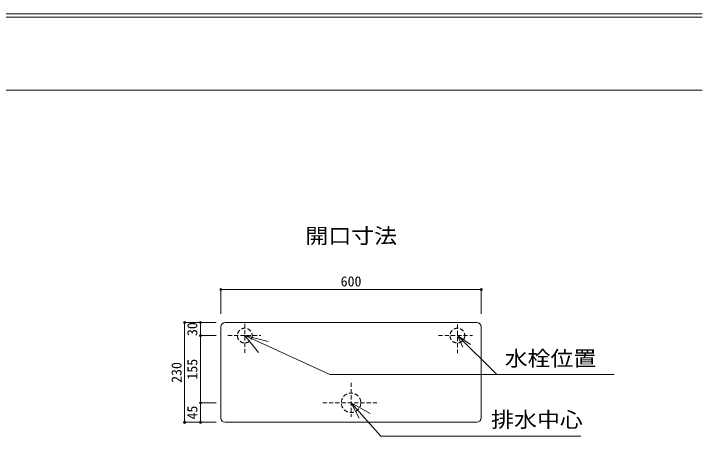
# Model space of a CAD drawing. Units: millimetres at full size, sheet at 1:8. Extents: x -1603 to 1623, y -1099 to 1081.
# Drawn here: x 17 to 1603, y 50 to 1024 of the extents above; entities that cross this region are included whole.
import ezdxf
from ezdxf.enums import TextEntityAlignment as Align

# ---------------------------------------------------------------- set-up
doc = ezdxf.new("R2010")
doc.units = ezdxf.units.MM
doc.header["$LTSCALE"] = 8
doc.header["$PDMODE"] = 32
doc.header["$PDSIZE"] = 4.8
doc.linetypes.add('DASHED1', pattern=[1.8, 1.2, -0.6])
doc.layers.add('F-0', color=7, linetype='Continuous', lineweight=15)
doc.styles.add('ＭＳ ゴシック', font='')
doc.styles.get('ＭＳ ゴシック').set_extended_font_data('MS Gothic')

msp = doc.modelspace()

# ---------------------------------------------------------------- linework, layer by layer
at = {"layer": 'F-0'}
for p, q in [((1603.255, 1024.057), (-1603.338, 1024.057)), ((1603.255, 1016.057), (-1603.338, 1016.057)), ((1603.255, 848.057), (-1603.338, 848.057)), ((494.019, 91.711), (494.019, 301.711)), ((1084.019, 311.711), (504.019, 311.711)), ((1094.019, 91.711), (1094.019, 301.711)), ((549.019, 281.711), (580.642, 242.643)), ((549.019, 281.711), (602.604, 268.481)), ((1039.019, 281.711), (1051.44, 254.807)), ((1039.019, 281.711), (1068.885, 261.349)), ((1039.019, 281.711), (1130.014, 192.261)), ((794.019, 126.711), (812.381, 91.243)), ((794.019, 126.711), (837.655, 101.683)), ((504.019, 81.711), (1084.019, 81.711))]:
    msp.add_line(p, q, dxfattribs=at)
at = {"layer": 'F-0', "color": 4, "lineweight": 9}
for p, q in [((494.019, 388.08), (1094.019, 388.08)), ((494.019, 388.08), (494.019, 332.085)), ((1094.019, 388.08), (1094.019, 332.085)), ((410.419, 311.711), (410.419, 81.711)), ((410.419, 311.711), (482.948, 311.711)), ((446.782, 311.711), (446.782, 281.711)), ((446.782, 311.711), (482.948, 311.711)), ((446.782, 281.711), (482.948, 281.711)), ((446.782, 281.711), (446.782, 126.711)), ((446.782, 126.711), (482.948, 126.711)), ((446.782, 126.711), (446.782, 81.711)), ((410.419, 81.711), (482.948, 81.711)), ((446.782, 81.711), (482.948, 81.711))]:
    msp.add_line(p, q, dxfattribs=at)
at = {"layer": 'F-0', "color": 4, "linetype": 'DASHED1', "lineweight": 9}
for p, q in [((549.019, 308.861), (549.019, 237.815)), ((1039.019, 307.179), (1039.019, 241.468)), ((510.004, 281.711), (586.081, 281.711)), ((995.359, 281.711), (1073.692, 281.711)), ((794.019, 172.799), (794.019, 94.153)), ((728.872, 126.711), (854.187, 126.711))]:
    msp.add_line(p, q, dxfattribs=at)
at = {"layer": 'F-0'}
for points in [[(549.019, 281.711), (745.361, 192.258), (1400.361, 192.258)], [(794.019, 126.711), (862.365, 49.573), (1323.546, 49.573)]]:
    msp.add_lwpolyline(points, dxfattribs=at)
at = {"layer": 'F-0', "color": 4, "linetype": 'DASHED1', "lineweight": 9}
for centre, radius in [((549.019, 281.711), 17), ((1039.019, 281.711), 17), ((794.019, 126.711), 22.5)]:
    msp.add_circle(centre, radius, dxfattribs=at)
at = {"layer": 'F-0'}
for centre, start, end in [((504.019, 301.711), 90, 180), ((1084.019, 301.711), 0, 90), ((504.019, 91.711), 180, 270), ((1084.019, 91.711), 270, 0)]:
    msp.add_arc(centre, 10, start, end, dxfattribs=at)
at = {"layer": 'F-0', "color": 6}
for p in [(494.019, 388.08), (1094.019, 388.08), (410.419, 311.711), (446.782, 311.711), (446.782, 281.711), (446.782, 126.711), (410.419, 81.711), (446.782, 81.711)]:
    msp.add_point(p, dxfattribs=at)

# ---------------------------------------------------------------- texts
at = {"layer": 'F-0', "color": 3, "style": 'ＭＳ ゴシック', "width": 1.1}
for s, p in [('開口寸法', (688.771, 483.692)), ('水栓位置', (1148.004, 200.804)), ('排水中心', (1116.833, 59.714))]:
    msp.add_text(s, height=35.19, dxfattribs=at).set_placement(p, align=Align.BOTTOM_LEFT)
at = {"layer": 'F-0', "style": 'ＭＳ ゴシック'}
msp.add_text('600', height=23.46, dxfattribs=at).set_placement((770.019, 388.08), align=Align.BOTTOM_LEFT)
for s, p in [('30', (446.782, 280.711)), ('155', (446.782, 180.211)), ('230', (410.419, 172.711)), ('45', (446.782, 88.211))]:
    msp.add_text(s, height=23.46, rotation=90, dxfattribs=at).set_placement(p, align=Align.BOTTOM_LEFT)

doc.saveas('drawing.dxf')
